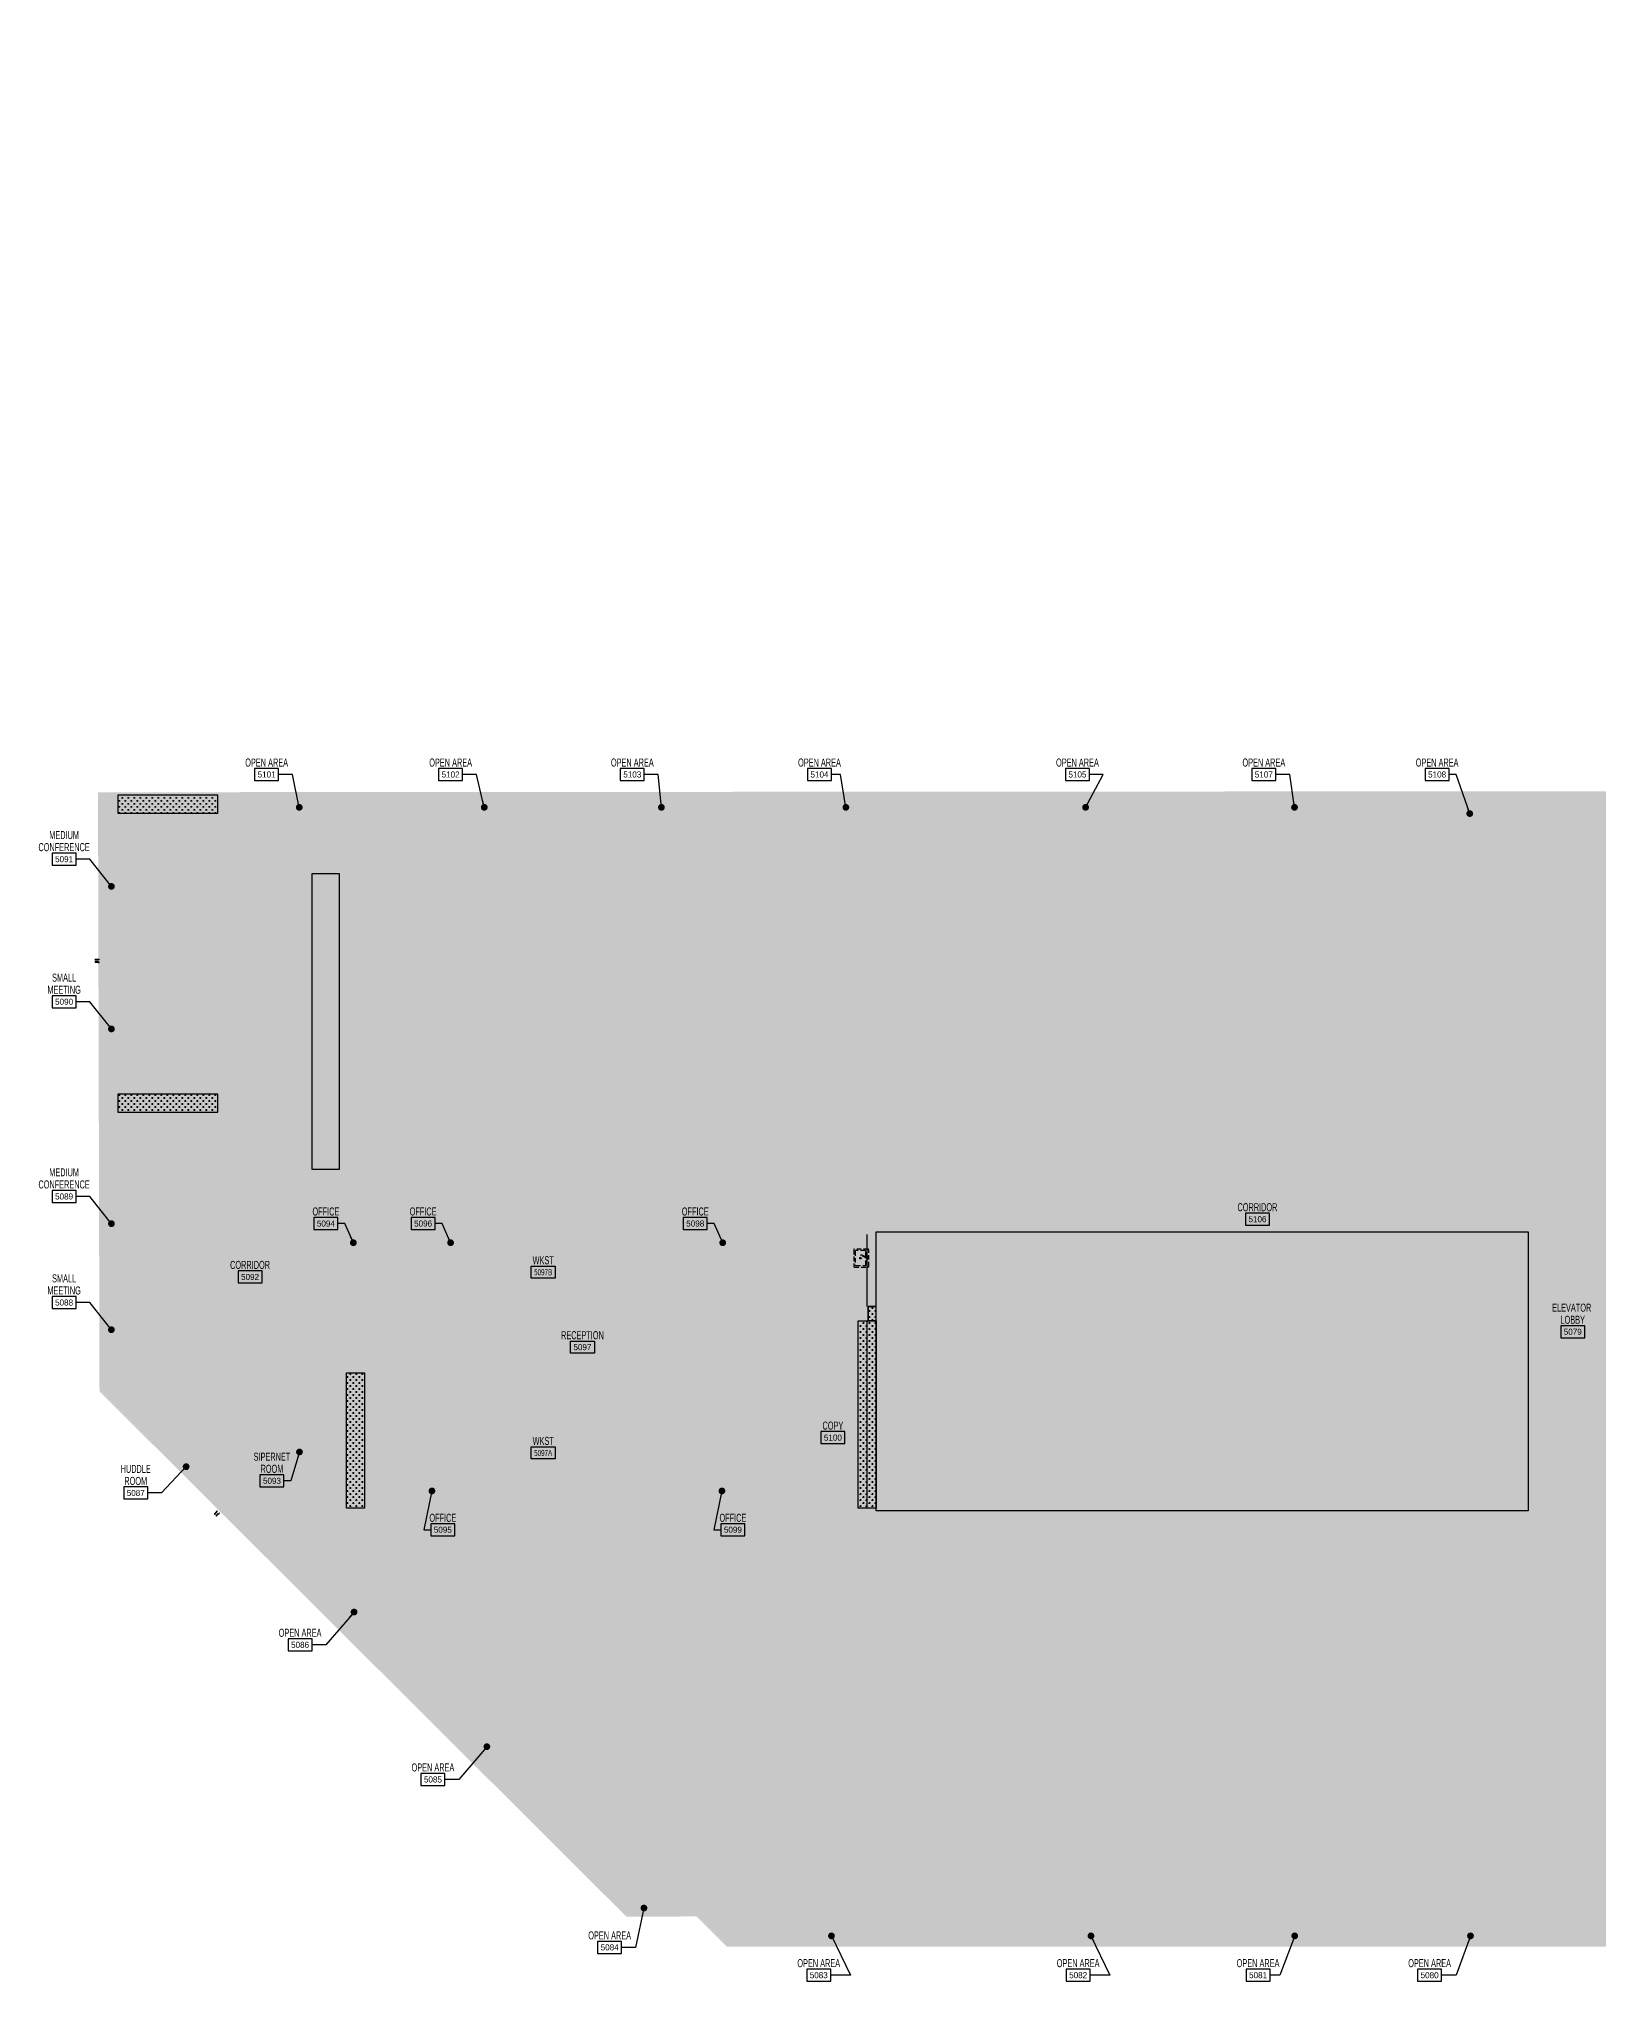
# Model space of a CAD drawing. Header units: inches. Extents: x -71 to 4499, y -33 to 4893.
# Drawn here: x -71 to 2008, y -33 to 2556 of the extents above; entities that cross this region are included whole.
import ezdxf
from ezdxf.enums import TextEntityAlignment as Align

# ---------------------------------------------------------------- set-up
doc = ezdxf.new("R2010")
doc.units = ezdxf.units.IN
doc.header["$LTSCALE"] = 96
doc.header["$MEASUREMENT"] = 0
doc.linetypes.add('HIDDEN4', pattern=[0.09375, 0.0625, -0.03125])
doc.linetypes.add('PHANTOM4', pattern=[0.625, 0.3125, -0.0625, 0.0625, -0.0625, 0.0625, -0.0625])
for name, color, linetype in [('A-Area', 212, 'PHANTOM4'), ('A-Area-Iden', 7, 'Continuous'), ('A-Area-Iden-Name', 7, 'Continuous'), ('A-Area-Iden-Numb', 7, 'Continuous'), ('A-Bldg-Patt', 5, 'Continuous'), ('A-Flor-Case-Exst', 235, 'Continuous'), ('A-Flor-Eqpm', 94, 'Continuous'), ('A-Flor-Pfix-Demo', 7, 'HIDDEN4'), ('A-Wall-Neww', 6, 'Continuous')]:
    doc.layers.add(name, color=color, linetype=linetype)
doc.layers.add('Viewport', color=14, linetype='Continuous', plot=False)
doc.styles.add('XFINE_0', font='ARIALN.TTF', dxfattribs={"width": 0.8})
doc.styles.add('XFINE_1-8', font='ARIALN.TTF', dxfattribs={"width": 0.8, "height": 10})
doc.dimstyles.new('OTJ_1-8', dxfattribs={"dimscale": 96, "dimtxt": 0.09375, "dimasz": 0.09375, "dimexe": 0.0625, "dimexo": 0.15625, "dimgap": 0.046875, "dimtad": 1, "dimdec": 1, "dimzin": 3, "dimdsep": 46, "dimlunit": 4, "dimtxsty": 'XFINE_1-8', "dimblk": 'ARCHTICK', "dimcen": 0.09, "dimdle": 0.0625, "dimclrd": 15, "dimclre": 15, "dimclrt": 7, "dimadec": 0, "dimazin": 0, "dimtfac": 0.75, "dimtdec": 1, "dimtix": 1, "dimtmove": 1, "dimatfit": 3, "dimfxl": 1, "dimfrac": 1, "dimtolj": 1, "dimtzin": 0, "dimarcsym": 0})
pattern_1 = [(270, (-2159.6815, 649.5292), (4, -4), [2, -6]), (0, (-2160.6815, 648.5292), (4, 4), [2, -6])]

# ---------------------------------------------------------------- blocks, each defined once
blk = doc.blocks.new('OTJ_Room_Tag_4_P')
at = {"layer": 'A-Area-Iden-Numb'}
blk.add_lwpolyline([(2, -2), (2, 0), (-2, 0), (-2, -2)], close=True, dxfattribs=at)
at = {"layer": 'A-Area-Iden-Name', "style": 'XFINE_0', "width": 0.8}
for tag, p in [('ROOM:NAME1', (0, 2.35)), ('ROOM:NAME2', (0, 0.33))]:
    blk.add_attdef(tag, text='', height=1.33, dxfattribs=at).set_placement(p, align=Align.CENTER)
at = {"layer": 'A-Area-Iden-Numb', "style": 'XFINE_0', "width": 1.569593}
blk.add_attdef('ROOM:NUMBER', text='', height=1, dxfattribs=at).set_placement((-1.5, -1.5), (1.5, -1.5), align=Align.FIT)
blk = doc.blocks.new('_ArchTick')
at = {"color": 0, "linetype": 'ByBlock', "const_width": 0.15}
blk.add_lwpolyline([(-0.5, -0.5), (0.5, 0.5)], dxfattribs=at)
blk = doc.blocks.new('SINK1P')
for points in [[(12, -19), (12, -1, 0.414214), (11, 0), (-11, 0, 0.414214), (-12, -1), (-12, -19, 0.414214), (-11, -20), (11, -20, 0.414214)], [(0.1, -2), (-4.4, -2.9), (-4.5, -2.3), (-0.1, -1.4, -1)]]:
    blk.add_lwpolyline(points, format="xyb", close=True)
for points in [[(-1.8, -4), (-9, -4, 0.414214), (-10, -5), (-10, -17, 0.414214), (-9, -18), (9, -18, 0.414214), (10, -17), (10, -5, 0.414214), (9, -4)], [(9, -4), (-0.4, -4, 0.414214)]]:
    blk.add_lwpolyline(points, format="xyb")
blk.add_lwpolyline([(0.1, -3), (-3.5, -10.4), (-4.6, -9.9), (-1, -2.4)])
blk.add_circle((0.1, -11), 1)
blk.add_arc((0, -1.7), 1.25, 205.3808, 176.4258)
blk = doc.blocks.new('A$C3E764DF2')
for points in [[(0.3, 4.1), (0.3, 3.3), (0, 3.3), (0, 4.1)], [(0.3, 0.3), (0.3, 1.1), (0, 1.1), (0, 0.3)]]:
    blk.add_hatch(color=256).paths.add_polyline_path(points)
h = blk.add_hatch()
h.set_pattern_fill('FP_2', color=256, style=0, pattern_type=2)
h.set_pattern_definition([(360, (-602.1933, 16.2395), (-6e-17, -0.5), []), (270, (-602.1933, 16.2395), (-0.5, 3e-17), [])])
h.paths.add_polyline_path([(4, 3.4), (4, 3.9), (0.4, 3.9), (0.4, 3.4)])
h = blk.add_hatch()
h.set_pattern_fill('FP_2', color=256, style=0, pattern_type=2)
h.set_pattern_definition([(1e-14, (-602.1933, -11.8645), (-6e-17, 0.5), []), (90, (-602.1933, -11.8645), (-0.5, -3e-17), [])])
h.paths.add_polyline_path([(4, 0.4), (4, 0.9), (0.4, 0.9), (0.4, 0.4)])
for p, q in [((0, 4.1), (0.3, 4.1)), ((0, 3.3), (0, 4.1)), ((0.3, 3.3), (0, 3.3)), ((0.3, 1.1), (0, 1.1)), ((0, 1.1), (0, 0.3)), ((0, 0.3), (0.3, 0.3)), ((0.3, 4.1), (0.3, 3.3)), ((5.5, 4.1), (0.3, 4.1)), ((0.3, 4.1), (0.3, 3.3)), ((0.3, 3.3), (0.4, 3.3)), ((0.3, 0.3), (0.3, 1.1)), ((0.3, 0.3), (0.3, 1.1)), ((0.3, 1.1), (0.4, 1.1)), ((5.5, 0.3), (0.3, 0.3)), ((0.4, 3.9), (4, 3.9)), ((0.4, 3.4), (0.4, 3.9)), ((0.4, 3.3), (0.4, 3.9)), ((0.4, 3.9), (5.5, 3.9)), ((4, 3.4), (0.4, 3.4)), ((0.4, 1.1), (0.4, 0.4)), ((4, 0.9), (0.4, 0.9)), ((0.4, 0.9), (0.4, 0.4)), ((0.4, 0.4), (4, 0.4)), ((0.4, 0.4), (5.5, 0.4)), ((4, 4.1), (4, 4.4)), ((4, 4.4), (5.5, 4.4)), ((4, 3.9), (4, 3.4)), ((4, 0.4), (4, 0.9)), ((4, 0.3), (4, 0)), ((4.1, 4.1), (4.1, 4.2)), ((4.1, 4.2), (5.3, 4.2)), ((4.1, 0.3), (4.1, 0.1)), ((4.1, 0.1), (5.3, 0.1)), ((5.3, 4.2), (5.3, 4.1)), ((5.3, 0.1), (5.3, 0.3)), ((5.5, 4.4), (5.5, 4.1)), ((5.5, 3.9), (5.5, 4.1)), ((5.5, 0.4), (5.5, 0.3)), ((5.5, 0), (5.5, 0.3)), ((4, 0), (5.5, 0))]:
    blk.add_line(p, q)

msp = doc.modelspace()

# ---------------------------------------------------------------- hatches: boundary and pattern name
at = {"layer": 'A-Area'}
msp.add_hatch(color=256, dxfattribs=at).paths.add_polyline_path([(1242, 966), (1242, 817), (1182, 817), (1182, 966), (1045.5, 966), (1045.5, 866.5), (1034.5, 866.5), (1034.5, 847.5), (1045.5, 847.5), (1045.5, 594), (1914.5, 594), (1914.5, 966)])
at = {"layer": 'A-Bldg-Patt'}
h = msp.add_hatch(color=256, dxfattribs=at)
h.dxf.hatch_style = 1
h.paths.add_polyline_path([(3443.9, 1639), (3443.9, 1879.4), (3671.5, 1879.4), (3671.5, 1638.7)], flags=16)
h.paths.add_polyline_path([(3917.3, 3804.6), (3917.3, 3670.4), (4387.1, 3672), (4386.9, 3729.7), (3690.2, 4425.8), (2892, 4428), (2887.8, 2218.7), (2683.7, 2012.4), (2222.6, 1553.5), (8, 1552), (3347, 715.9), (3295.5, 755), (3528.2, 948.6), (3658.5, 1124.6), (3724.1, 1093), (3834.6, 1093), (3835.3, 1214.4), (3749.1, 1214.5), (3748.6, 1214.5), (3748.6, 1350.7), (3658.3, 1350.7), (3658.3, 1589.7), (3671.5, 1589.7), (3671.5, 1641.2), (3671.5, 1784.3), (3671.5, 1787.8), (3671.5, 1880.2), (3672.3, 1938.2), (3660.1, 1938.2), (3660, 2057.8), (3474, 2059.5), (3842.5, 2059.5), (3846, 2316), (3474, 2314.5), (3475.5, 2430), (3795, 2433.5), (3795, 2563.5), (3474, 2563.5), (3482.5, 3234), (3616.9, 3234), (3623, 3294), (3474, 3294), (3410.5, 3294), (3410.5, 3494), (3473.7, 3494), (3474, 3548.1), (3660, 3548.3), (3660.1, 3665.9), (3455.8, 3665.9), (3455.8, 3804.6)])
h = msp.add_hatch(color=256, dxfattribs=at)
h.dxf.hatch_style = 1
h.paths.add_polyline_path([(3347, 715.9), (3347, 124.1), (3235.9, 13), (846.4, 13), (806, 53.4), (712.5, 53), (10, 753.4), (8, 1552)])
at = {"layer": 'A-Flor-Case-Exst'}
h = msp.add_hatch(dxfattribs=at)
h.set_pattern_fill('CROSS', color=256, scale=16, angle=-90, style=0)
h.set_pattern_definition(pattern_1)
h.paths.add_polyline_path([(34.6, 1524), (167.6, 1524), (167.6, 1548), (34.6, 1548)])
h = msp.add_hatch(dxfattribs=at)
h.set_pattern_fill('CROSS', color=256, scale=16, angle=-90, style=0)
h.set_pattern_definition(pattern_1)
h.paths.add_polyline_path([(34.6, 1125.6), (167.6, 1125.6), (167.6, 1149.6), (34.6, 1149.6)])
h = msp.add_hatch(dxfattribs=at)
h.set_pattern_fill('CROSS', color=256, scale=16, angle=-90, style=0)
h.set_pattern_definition(pattern_1)
h.paths.add_polyline_path([(1045.5, 847.5), (1045.5, 866.5), (1034.5, 866.5), (1034.5, 847.5), (1045.5, 847.5), (1045.5, 597.5), (1021.5, 597.5), (1021.5, 847.5)])
h = msp.add_hatch(dxfattribs=at)
h.set_pattern_fill('CROSS', color=256, scale=16, angle=-90, style=0)
h.set_pattern_definition(pattern_1)
h.paths.add_polyline_path([(363.4, 778.2), (363.4, 597.5), (339.4, 597.5), (339.4, 778.2)])

# ---------------------------------------------------------------- linework, layer by layer
for p, q in [((1033.5, 866.5), (1033.5, 962.5)), ((1033.5, 597.5), (1033.5, 847.5))]:
    msp.add_line(p, q, dxfattribs=at)
for points in [[(34.6, 1524), (167.6, 1524), (167.6, 1548), (34.6, 1548)], [(34.6, 1125.6), (167.6, 1125.6), (167.6, 1149.6), (34.6, 1149.6)], [(1045.5, 847.5), (1045.5, 866.5), (1034.5, 866.5), (1034.5, 847.5), (1045.5, 847.5), (1045.5, 597.5), (1021.5, 597.5), (1021.5, 847.5)], [(363.4, 778.2), (363.4, 597.5), (339.4, 597.5), (339.4, 778.2)]]:
    msp.add_lwpolyline(points, close=True, dxfattribs=at)
at = {"layer": 'A-Flor-Eqpm'}
msp.add_lwpolyline([(329.7, 1049.2), (293.5, 1049.2), (293.5, 1443.8), (329.7, 1443.8)], close=True, dxfattribs=at)
at = {"layer": 'Viewport'}
msp.add_lwpolyline([(1045.5, 966), (1914.5, 966), (1914.5, 594), (1045.5, 594), (1045.5, 847.5), (1034.5, 847.5), (1034.5, 866.5), (1045.5, 866.5)], close=True, dxfattribs=at)

# ---------------------------------------------------------------- block references
at = {"layer": 'A-Area-Iden'}
ref = msp.add_blockref('OTJ_Room_Tag_4_P', (232.8, 1583.7), dxfattribs=dict(at, xscale=8, yscale=8, zscale=8))
ref.add_attrib('ROOM:NAME2', 'OPEN AREA', dxfattribs={"layer": 'A-Area-Iden-Name', "height": 10.67, "style": 'XFINE_0', "width": 0.8}).set_placement((232.8, 1586.3), align=Align.CENTER)
ref.add_attrib('ROOM:NUMBER', '5101', dxfattribs={"layer": 'A-Area-Iden-Numb', "height": 8, "style": 'XFINE_0', "width": 1.177195}).set_placement((220.8, 1571.7), (244.8, 1571.7), align=Align.FIT)
ref = msp.add_blockref('OTJ_Room_Tag_4_P', (478.1, 1583.7), dxfattribs=dict(at, xscale=8, yscale=8, zscale=8))
ref.add_attrib('ROOM:NAME2', 'OPEN AREA', dxfattribs={"layer": 'A-Area-Iden-Name', "height": 10.67, "style": 'XFINE_0', "width": 0.8}).set_placement((478.1, 1586.3), align=Align.CENTER)
ref.add_attrib('ROOM:NUMBER', '5102', dxfattribs={"layer": 'A-Area-Iden-Numb', "height": 8, "style": 'XFINE_0', "width": 1.177195}).set_placement((466.1, 1571.7), (490.1, 1571.7), align=Align.FIT)
ref = msp.add_blockref('OTJ_Room_Tag_4_P', (720.3, 1583.7), dxfattribs=dict(at, xscale=8, yscale=8, zscale=8))
ref.add_attrib('ROOM:NAME2', 'OPEN AREA', dxfattribs={"layer": 'A-Area-Iden-Name', "height": 10.67, "style": 'XFINE_0', "width": 0.8}).set_placement((720.3, 1586.3), align=Align.CENTER)
ref.add_attrib('ROOM:NUMBER', '5103', dxfattribs={"layer": 'A-Area-Iden-Numb', "height": 8, "style": 'XFINE_0', "width": 1.177195}).set_placement((708.3, 1571.7), (732.3, 1571.7), align=Align.FIT)
ref = msp.add_blockref('OTJ_Room_Tag_4_P', (969.8, 1583.7), dxfattribs=dict(at, xscale=8, yscale=8, zscale=8))
ref.add_attrib('ROOM:NAME2', 'OPEN AREA', dxfattribs={"layer": 'A-Area-Iden-Name', "height": 10.67, "style": 'XFINE_0', "width": 0.8}).set_placement((969.8, 1586.3), align=Align.CENTER)
ref.add_attrib('ROOM:NUMBER', '5104', dxfattribs={"layer": 'A-Area-Iden-Numb', "height": 8, "style": 'XFINE_0', "width": 1.177195}).set_placement((957.8, 1571.7), (981.8, 1571.7), align=Align.FIT)
ref = msp.add_blockref('OTJ_Room_Tag_4_P', (1313.7, 1583.7), dxfattribs=dict(at, xscale=8, yscale=8, zscale=8))
ref.add_attrib('ROOM:NAME2', 'OPEN AREA', dxfattribs={"layer": 'A-Area-Iden-Name', "height": 10.67, "style": 'XFINE_0', "width": 0.8}).set_placement((1313.7, 1586.3), align=Align.CENTER)
ref.add_attrib('ROOM:NUMBER', '5105', dxfattribs={"layer": 'A-Area-Iden-Numb', "height": 8, "style": 'XFINE_0', "width": 1.177195}).set_placement((1301.7, 1571.7), (1325.7, 1571.7), align=Align.FIT)
ref = msp.add_blockref('OTJ_Room_Tag_4_P', (1562.2, 1583.7), dxfattribs=dict(at, xscale=8, yscale=8, zscale=8))
ref.add_attrib('ROOM:NAME2', 'OPEN AREA', dxfattribs={"layer": 'A-Area-Iden-Name', "height": 10.67, "style": 'XFINE_0', "width": 0.8}).set_placement((1562.2, 1586.3), align=Align.CENTER)
ref.add_attrib('ROOM:NUMBER', '5107', dxfattribs={"layer": 'A-Area-Iden-Numb', "height": 8, "style": 'XFINE_0', "width": 1.177195}).set_placement((1550.2, 1571.7), (1574.2, 1571.7), align=Align.FIT)
ref = msp.add_blockref('OTJ_Room_Tag_4_P', (1793.2, 1583.7), dxfattribs=dict(at, xscale=8, yscale=8, zscale=8))
ref.add_attrib('ROOM:NAME2', 'OPEN AREA', dxfattribs={"layer": 'A-Area-Iden-Name', "height": 10.67, "style": 'XFINE_0', "width": 0.8}).set_placement((1793.2, 1586.3), align=Align.CENTER)
ref.add_attrib('ROOM:NUMBER', '5108', dxfattribs={"layer": 'A-Area-Iden-Numb', "height": 8, "style": 'XFINE_0', "width": 1.177195}).set_placement((1781.2, 1571.7), (1805.2, 1571.7), align=Align.FIT)
ref = msp.add_blockref('OTJ_Room_Tag_4_P', (-37.2, 1470.8), dxfattribs=dict(at, xscale=8, yscale=8, zscale=8))
ref.add_attrib('ROOM:NAME1', 'MEDIUM', dxfattribs={"layer": 'A-Area-Iden-Name', "height": 10.67, "style": 'XFINE_0', "width": 0.8}).set_placement((-37.2, 1489.6), align=Align.CENTER)
ref.add_attrib('ROOM:NAME2', 'CONFERENCE', dxfattribs={"layer": 'A-Area-Iden-Name', "height": 10.67, "style": 'XFINE_0', "width": 0.8}).set_placement((-37.2, 1473.5), align=Align.CENTER)
ref.add_attrib('ROOM:NUMBER', '5091', dxfattribs={"layer": 'A-Area-Iden-Numb', "height": 8, "style": 'XFINE_0', "width": 1.177195}).set_placement((-49.2, 1458.8), (-25.2, 1458.8), align=Align.FIT)
ref = msp.add_blockref('OTJ_Room_Tag_4_P', (-37.2, 1280.8), dxfattribs=dict(at, xscale=8, yscale=8, zscale=8))
ref.add_attrib('ROOM:NAME1', 'SMALL', dxfattribs={"layer": 'A-Area-Iden-Name', "height": 10.67, "style": 'XFINE_0', "width": 0.8}).set_placement((-37.2, 1299.6), align=Align.CENTER)
ref.add_attrib('ROOM:NAME2', 'MEETING', dxfattribs={"layer": 'A-Area-Iden-Name', "height": 10.67, "style": 'XFINE_0', "width": 0.8}).set_placement((-37.2, 1283.4), align=Align.CENTER)
ref.add_attrib('ROOM:NUMBER', '5090', dxfattribs={"layer": 'A-Area-Iden-Numb', "height": 8, "style": 'XFINE_0', "width": 1.177195}).set_placement((-49.2, 1268.8), (-25.2, 1268.8), align=Align.FIT)
ref = msp.add_blockref('OTJ_Room_Tag_4_P', (-37.2, 1021.2), dxfattribs=dict(at, xscale=8, yscale=8, zscale=8))
ref.add_attrib('ROOM:NAME1', 'MEDIUM', dxfattribs={"layer": 'A-Area-Iden-Name', "height": 10.67, "style": 'XFINE_0', "width": 0.8}).set_placement((-37.2, 1040), align=Align.CENTER)
ref.add_attrib('ROOM:NAME2', 'CONFERENCE', dxfattribs={"layer": 'A-Area-Iden-Name', "height": 10.67, "style": 'XFINE_0', "width": 0.8}).set_placement((-37.2, 1023.9), align=Align.CENTER)
ref.add_attrib('ROOM:NUMBER', '5089', dxfattribs={"layer": 'A-Area-Iden-Numb', "height": 8, "style": 'XFINE_0', "width": 1.177195}).set_placement((-49.2, 1009.2), (-25.2, 1009.2), align=Align.FIT)
ref = msp.add_blockref('OTJ_Room_Tag_4_P', (311.8, 985.1), dxfattribs=dict(at, xscale=8, yscale=8, zscale=8))
ref.add_attrib('ROOM:NAME2', 'OFFICE', dxfattribs={"layer": 'A-Area-Iden-Name', "height": 10.67, "style": 'XFINE_0', "width": 0.8}).set_placement((311.8, 987.8), align=Align.CENTER)
ref.add_attrib('ROOM:NUMBER', '5094', dxfattribs={"layer": 'A-Area-Iden-Numb', "height": 8, "style": 'XFINE_0', "width": 1.177195}).set_placement((299.8, 973.1), (323.8, 973.1), align=Align.FIT)
ref = msp.add_blockref('OTJ_Room_Tag_4_P', (441.4, 985.1), dxfattribs=dict(at, xscale=8, yscale=8, zscale=8))
ref.add_attrib('ROOM:NAME2', 'OFFICE', dxfattribs={"layer": 'A-Area-Iden-Name', "height": 10.67, "style": 'XFINE_0', "width": 0.8}).set_placement((441.4, 987.8), align=Align.CENTER)
ref.add_attrib('ROOM:NUMBER', '5096', dxfattribs={"layer": 'A-Area-Iden-Numb', "height": 8, "style": 'XFINE_0', "width": 1.177195}).set_placement((429.4, 973.1), (453.4, 973.1), align=Align.FIT)
ref = msp.add_blockref('OTJ_Room_Tag_4_P', (804.2, 985.1), dxfattribs=dict(at, xscale=8, yscale=8, zscale=8))
ref.add_attrib('ROOM:NAME2', 'OFFICE', dxfattribs={"layer": 'A-Area-Iden-Name', "height": 10.67, "style": 'XFINE_0', "width": 0.8}).set_placement((804.2, 987.8), align=Align.CENTER)
ref.add_attrib('ROOM:NUMBER', '5098', dxfattribs={"layer": 'A-Area-Iden-Numb', "height": 8, "style": 'XFINE_0', "width": 1.177195}).set_placement((792.2, 973.1), (816.2, 973.1), align=Align.FIT)
ref = msp.add_blockref('OTJ_Room_Tag_4_P', (1553.7, 990.9), dxfattribs=dict(at, xscale=8, yscale=8, zscale=8))
ref.add_attrib('ROOM:NAME2', 'CORRIDOR', dxfattribs={"layer": 'A-Area-Iden-Name', "height": 10.67, "style": 'XFINE_0', "width": 0.8}).set_placement((1553.7, 993.5), align=Align.CENTER)
ref.add_attrib('ROOM:NUMBER', '5106', dxfattribs={"layer": 'A-Area-Iden-Numb', "height": 8, "style": 'XFINE_0', "width": 1.177195}).set_placement((1541.7, 978.9), (1565.7, 978.9), align=Align.FIT)
ref = msp.add_blockref('OTJ_Room_Tag_4_P', (601.5, 920.2), dxfattribs=dict(at, xscale=-8, yscale=8, zscale=8))
ref.add_attrib('ROOM:NAME2', 'WKST', dxfattribs={"layer": 'A-Area-Iden-Name', "height": 10.67, "style": 'XFINE_0', "width": 0.8}).set_placement((601.5, 922.8), align=Align.CENTER)
ref.add_attrib('ROOM:NUMBER', '5097B', dxfattribs={"layer": 'A-Area-Iden-Numb', "height": 8, "style": 'XFINE_0', "width": 0.905684}).set_placement((589.5, 908.2), (613.5, 908.2), align=Align.FIT)
ref = msp.add_blockref('OTJ_Room_Tag_4_P', (-37.2, 879.8), dxfattribs=dict(at, xscale=8, yscale=8, zscale=8))
ref.add_attrib('ROOM:NAME1', 'SMALL', dxfattribs={"layer": 'A-Area-Iden-Name', "height": 10.67, "style": 'XFINE_0', "width": 0.8}).set_placement((-37.2, 898.6), align=Align.CENTER)
ref.add_attrib('ROOM:NAME2', 'MEETING', dxfattribs={"layer": 'A-Area-Iden-Name', "height": 10.67, "style": 'XFINE_0', "width": 0.8}).set_placement((-37.2, 882.5), align=Align.CENTER)
ref.add_attrib('ROOM:NUMBER', '5088', dxfattribs={"layer": 'A-Area-Iden-Numb', "height": 8, "style": 'XFINE_0', "width": 1.177195}).set_placement((-49.2, 867.8), (-25.2, 867.8), align=Align.FIT)
ref = msp.add_blockref('OTJ_Room_Tag_4_P', (210.7, 913.9), dxfattribs=dict(at, xscale=8, yscale=8, zscale=8))
ref.add_attrib('ROOM:NAME2', 'CORRIDOR', dxfattribs={"layer": 'A-Area-Iden-Name', "height": 10.67, "style": 'XFINE_0', "width": 0.8}).set_placement((210.7, 916.6), align=Align.CENTER)
ref.add_attrib('ROOM:NUMBER', '5092', dxfattribs={"layer": 'A-Area-Iden-Numb', "height": 8, "style": 'XFINE_0', "width": 1.177195}).set_placement((198.7, 901.9), (222.7, 901.9), align=Align.FIT)
ref = msp.add_blockref('OTJ_Room_Tag_4_P', (1974, 840.8), dxfattribs=dict(at, xscale=8, yscale=8, zscale=8))
ref.add_attrib('ROOM:NAME1', 'ELEVATOR ', dxfattribs={"layer": 'A-Area-Iden-Name', "height": 10.67, "style": 'XFINE_0', "width": 0.8}).set_placement((1974, 859.6), align=Align.CENTER)
ref.add_attrib('ROOM:NAME2', 'LOBBY', dxfattribs={"layer": 'A-Area-Iden-Name', "height": 10.67, "style": 'XFINE_0', "width": 0.8}).set_placement((1974, 843.5), align=Align.CENTER)
ref.add_attrib('ROOM:NUMBER', '5079', dxfattribs={"layer": 'A-Area-Iden-Numb', "height": 8, "style": 'XFINE_0', "width": 1.177195}).set_placement((1962, 828.8), (1986, 828.8), align=Align.FIT)
ref = msp.add_blockref('OTJ_Room_Tag_4_P', (653.8, 820.3), dxfattribs=dict(at, xscale=-8, yscale=8, zscale=8))
ref.add_attrib('ROOM:NAME2', 'RECEPTION', dxfattribs={"layer": 'A-Area-Iden-Name', "height": 10.67, "style": 'XFINE_0', "width": 0.8}).set_placement((653.8, 822.9), align=Align.CENTER)
ref.add_attrib('ROOM:NUMBER', '5097', dxfattribs={"layer": 'A-Area-Iden-Numb', "height": 8, "style": 'XFINE_0', "width": 1.177195}).set_placement((641.8, 808.3), (665.8, 808.3), align=Align.FIT)
ref = msp.add_blockref('OTJ_Room_Tag_4_P', (987.7, 699.7), dxfattribs=dict(at, xscale=8, yscale=8, zscale=8))
ref.add_attrib('ROOM:NAME2', 'COPY', dxfattribs={"layer": 'A-Area-Iden-Name', "height": 10.67, "style": 'XFINE_0', "width": 0.8}).set_placement((987.7, 702.4), align=Align.CENTER)
ref.add_attrib('ROOM:NUMBER', '5100', dxfattribs={"layer": 'A-Area-Iden-Numb', "height": 8, "style": 'XFINE_0', "width": 1.177195}).set_placement((975.7, 687.7), (999.7, 687.7), align=Align.FIT)
ref = msp.add_blockref('OTJ_Room_Tag_4_P', (601.5, 679.3), dxfattribs=dict(at, xscale=-8, yscale=8, zscale=8))
ref.add_attrib('ROOM:NAME2', 'WKST', dxfattribs={"layer": 'A-Area-Iden-Name', "height": 10.67, "style": 'XFINE_0', "width": 0.8}).set_placement((601.5, 682), align=Align.CENTER)
ref.add_attrib('ROOM:NUMBER', '5097A', dxfattribs={"layer": 'A-Area-Iden-Numb', "height": 8, "style": 'XFINE_0', "width": 0.904938}).set_placement((589.5, 667.3), (613.5, 667.3), align=Align.FIT)
ref = msp.add_blockref('OTJ_Room_Tag_4_P', (58.3, 625.9), dxfattribs=dict(at, xscale=8, yscale=8, zscale=8))
ref.add_attrib('ROOM:NAME1', 'HUDDLE', dxfattribs={"layer": 'A-Area-Iden-Name', "height": 10.67, "style": 'XFINE_0', "width": 0.8}).set_placement((58.3, 644.7), align=Align.CENTER)
ref.add_attrib('ROOM:NAME2', 'ROOM', dxfattribs={"layer": 'A-Area-Iden-Name', "height": 10.67, "style": 'XFINE_0', "width": 0.8}).set_placement((58.3, 628.6), align=Align.CENTER)
ref.add_attrib('ROOM:NUMBER', '5087', dxfattribs={"layer": 'A-Area-Iden-Numb', "height": 8, "style": 'XFINE_0', "width": 1.177195}).set_placement((46.3, 613.9), (70.3, 613.9), align=Align.FIT)
ref = msp.add_blockref('OTJ_Room_Tag_4_P', (239.9, 642.1), dxfattribs=dict(at, xscale=8, yscale=8, zscale=8))
ref.add_attrib('ROOM:NAME1', 'SIPERNET', dxfattribs={"layer": 'A-Area-Iden-Name', "height": 10.67, "style": 'XFINE_0', "width": 0.8}).set_placement((239.9, 660.9), align=Align.CENTER)
ref.add_attrib('ROOM:NAME2', 'ROOM', dxfattribs={"layer": 'A-Area-Iden-Name', "height": 10.67, "style": 'XFINE_0', "width": 0.8}).set_placement((239.9, 644.8), align=Align.CENTER)
ref.add_attrib('ROOM:NUMBER', '5093', dxfattribs={"layer": 'A-Area-Iden-Numb', "height": 8, "style": 'XFINE_0', "width": 1.177195}).set_placement((227.9, 630.1), (251.9, 630.1), align=Align.FIT)
ref = msp.add_blockref('OTJ_Room_Tag_4_P', (467.7, 576.9), dxfattribs=dict(at, xscale=8, yscale=8, zscale=8))
ref.add_attrib('ROOM:NAME2', 'OFFICE', dxfattribs={"layer": 'A-Area-Iden-Name', "height": 10.67, "style": 'XFINE_0', "width": 0.8}).set_placement((467.7, 579.5), align=Align.CENTER)
ref.add_attrib('ROOM:NUMBER', '5095', dxfattribs={"layer": 'A-Area-Iden-Numb', "height": 8, "style": 'XFINE_0', "width": 1.177195}).set_placement((455.7, 564.9), (479.7, 564.9), align=Align.FIT)
ref = msp.add_blockref('OTJ_Room_Tag_4_P', (854.4, 576.9), dxfattribs=dict(at, xscale=8, yscale=8, zscale=8))
ref.add_attrib('ROOM:NAME2', 'OFFICE', dxfattribs={"layer": 'A-Area-Iden-Name', "height": 10.67, "style": 'XFINE_0', "width": 0.8}).set_placement((854.4, 579.5), align=Align.CENTER)
ref.add_attrib('ROOM:NUMBER', '5099', dxfattribs={"layer": 'A-Area-Iden-Numb', "height": 8, "style": 'XFINE_0', "width": 1.177195}).set_placement((842.4, 564.9), (866.4, 564.9), align=Align.FIT)
ref = msp.add_blockref('OTJ_Room_Tag_4_P', (277.4, 423.5), dxfattribs=dict(at, xscale=8, yscale=8, zscale=8))
ref.add_attrib('ROOM:NAME2', 'OPEN AREA', dxfattribs={"layer": 'A-Area-Iden-Name', "height": 10.67, "style": 'XFINE_0', "width": 0.8}).set_placement((277.4, 426.2), align=Align.CENTER)
ref.add_attrib('ROOM:NUMBER', '5086', dxfattribs={"layer": 'A-Area-Iden-Numb', "height": 8, "style": 'XFINE_0', "width": 1.177195}).set_placement((265.4, 411.5), (289.4, 411.5), align=Align.FIT)
ref = msp.add_blockref('OTJ_Room_Tag_4_P', (454.5, 244), dxfattribs=dict(at, xscale=8, yscale=8, zscale=8))
ref.add_attrib('ROOM:NAME2', 'OPEN AREA', dxfattribs={"layer": 'A-Area-Iden-Name', "height": 10.67, "style": 'XFINE_0', "width": 0.8}).set_placement((454.5, 246.7), align=Align.CENTER)
ref.add_attrib('ROOM:NUMBER', '5085', dxfattribs={"layer": 'A-Area-Iden-Numb', "height": 8, "style": 'XFINE_0', "width": 1.177195}).set_placement((442.5, 232), (466.5, 232), align=Align.FIT)
ref = msp.add_blockref('OTJ_Room_Tag_4_P', (690.1, 20.2), dxfattribs=dict(at, xscale=8, yscale=8, zscale=8))
ref.add_attrib('ROOM:NAME2', 'OPEN AREA', dxfattribs={"layer": 'A-Area-Iden-Name', "height": 10.67, "style": 'XFINE_0', "width": 0.8}).set_placement((690.1, 22.8), align=Align.CENTER)
ref.add_attrib('ROOM:NUMBER', '5084', dxfattribs={"layer": 'A-Area-Iden-Numb', "height": 8, "style": 'XFINE_0', "width": 1.177195}).set_placement((678.1, 8.2), (702.1, 8.2), align=Align.FIT)
ref = msp.add_blockref('OTJ_Room_Tag_4_P', (968.8, -16.9), dxfattribs=dict(at, xscale=8, yscale=8, zscale=8))
ref.add_attrib('ROOM:NAME2', 'OPEN AREA', dxfattribs={"layer": 'A-Area-Iden-Name', "height": 10.67, "style": 'XFINE_0', "width": 0.8}).set_placement((968.8, -14.2), align=Align.CENTER)
ref.add_attrib('ROOM:NUMBER', '5083', dxfattribs={"layer": 'A-Area-Iden-Numb', "height": 8, "style": 'XFINE_0', "width": 1.177195}).set_placement((956.8, -28.9), (980.8, -28.9), align=Align.FIT)
ref = msp.add_blockref('OTJ_Room_Tag_4_P', (1314.7, -16.9), dxfattribs=dict(at, xscale=8, yscale=8, zscale=8))
ref.add_attrib('ROOM:NAME2', 'OPEN AREA', dxfattribs={"layer": 'A-Area-Iden-Name', "height": 10.67, "style": 'XFINE_0', "width": 0.8}).set_placement((1314.7, -14.2), align=Align.CENTER)
ref.add_attrib('ROOM:NUMBER', '5082', dxfattribs={"layer": 'A-Area-Iden-Numb', "height": 8, "style": 'XFINE_0', "width": 1.177195}).set_placement((1302.7, -28.9), (1326.7, -28.9), align=Align.FIT)
ref = msp.add_blockref('OTJ_Room_Tag_4_P', (1554.5, -16.9), dxfattribs=dict(at, xscale=8, yscale=8, zscale=8))
ref.add_attrib('ROOM:NAME2', 'OPEN AREA', dxfattribs={"layer": 'A-Area-Iden-Name', "height": 10.67, "style": 'XFINE_0', "width": 0.8}).set_placement((1554.5, -14.2), align=Align.CENTER)
ref.add_attrib('ROOM:NUMBER', '5081', dxfattribs={"layer": 'A-Area-Iden-Numb', "height": 8, "style": 'XFINE_0', "width": 1.177195}).set_placement((1542.5, -28.9), (1566.5, -28.9), align=Align.FIT)
ref = msp.add_blockref('OTJ_Room_Tag_4_P', (1783.2, -16.9), dxfattribs=dict(at, xscale=8, yscale=8, zscale=8))
ref.add_attrib('ROOM:NAME2', 'OPEN AREA', dxfattribs={"layer": 'A-Area-Iden-Name', "height": 10.67, "style": 'XFINE_0', "width": 0.8}).set_placement((1783.2, -14.2), align=Align.CENTER)
ref.add_attrib('ROOM:NUMBER', '5080', dxfattribs={"layer": 'A-Area-Iden-Numb', "height": 8, "style": 'XFINE_0', "width": 1.177195}).set_placement((1771.2, -28.9), (1795.2, -28.9), align=Align.FIT)
at = {"layer": 'A-Flor-Pfix-Demo', "rotation": 270}
msp.add_blockref('SINK1P', (1035.4, 931), dxfattribs=at)
at = {"layer": 'A-Wall-Neww'}
msp.add_blockref('A$C3E764DF2', (4, 1325), dxfattribs=at)
at = {"layer": 'A-Wall-Neww', "rotation": 44.99999999999977}
msp.add_blockref('A$C3E764DF2', (165.9, 587), dxfattribs=at)

# ---------------------------------------------------------------- leaders
at = {"layer": 'A-Area-Iden'}
for points in [[(276.3, 1531.9), (267.3, 1575.7), (248.8, 1575.7)], [(523, 1531.9), (512.6, 1575.7), (494.1, 1575.7)], [(759.1, 1531.9), (754.8, 1575.7), (736.3, 1575.7)], [(1005, 1531.9), (997.9, 1575.7), (985.8, 1575.7)], [(1324.6, 1531.9), (1348.2, 1575.7), (1329.7, 1575.7)], [(1603.1, 1531.9), (1596.7, 1575.7), (1578.2, 1575.7)], [(1836.7, 1523.6), (1818.5, 1575.7), (1809.2, 1575.7)], [(25.9, 1426.5), (-2.7, 1462.8), (-21.2, 1462.8)], [(25.9, 1236.5), (-2.7, 1272.8), (-21.2, 1272.8)], [(25.9, 976.9), (-2.7, 1013.2), (-21.2, 1013.2)], [(348.4, 951.5), (337.1, 977.1), (327.8, 977.1)], [(478, 951.5), (466.7, 977.1), (457.4, 977.1)], [(840.8, 951.5), (829.5, 977.1), (820.2, 977.1)], [(25.9, 835.5), (-2.7, 871.8), (-21.2, 871.8)], [(276.6, 672.6), (265.1, 634.1), (255.9, 634.1)], [(125.5, 653), (92.8, 617.9), (74.3, 617.9)], [(453.2, 620.6), (442.5, 568.9), (451.7, 568.9)], [(839.8, 620.6), (829.1, 568.9), (838.4, 568.9)], [(349.3, 459.2), (311.9, 415.5), (293.4, 415.5)], [(526.4, 279.7), (489, 236), (470.5, 236)], [(735.8, 64.6), (724.6, 12.2), (706.1, 12.2)], [(985.8, 27.5), (1011, -24.9), (984.8, -24.9)], [(1331.7, 27.5), (1356.9, -24.9), (1330.7, -24.9)], [(1603.4, 27.5), (1583.6, -24.9), (1570.5, -24.9)], [(1837.7, 27.5), (1818.5, -24.9), (1799.2, -24.9)]]:
    msp.add_leader(points, dimstyle='OTJ_1-8', override={"dimgap": 0.046875, "dimtad": 0, "dimldrblk": 'Dot'}, dxfattribs=at)

doc.saveas('drawing.dxf')
